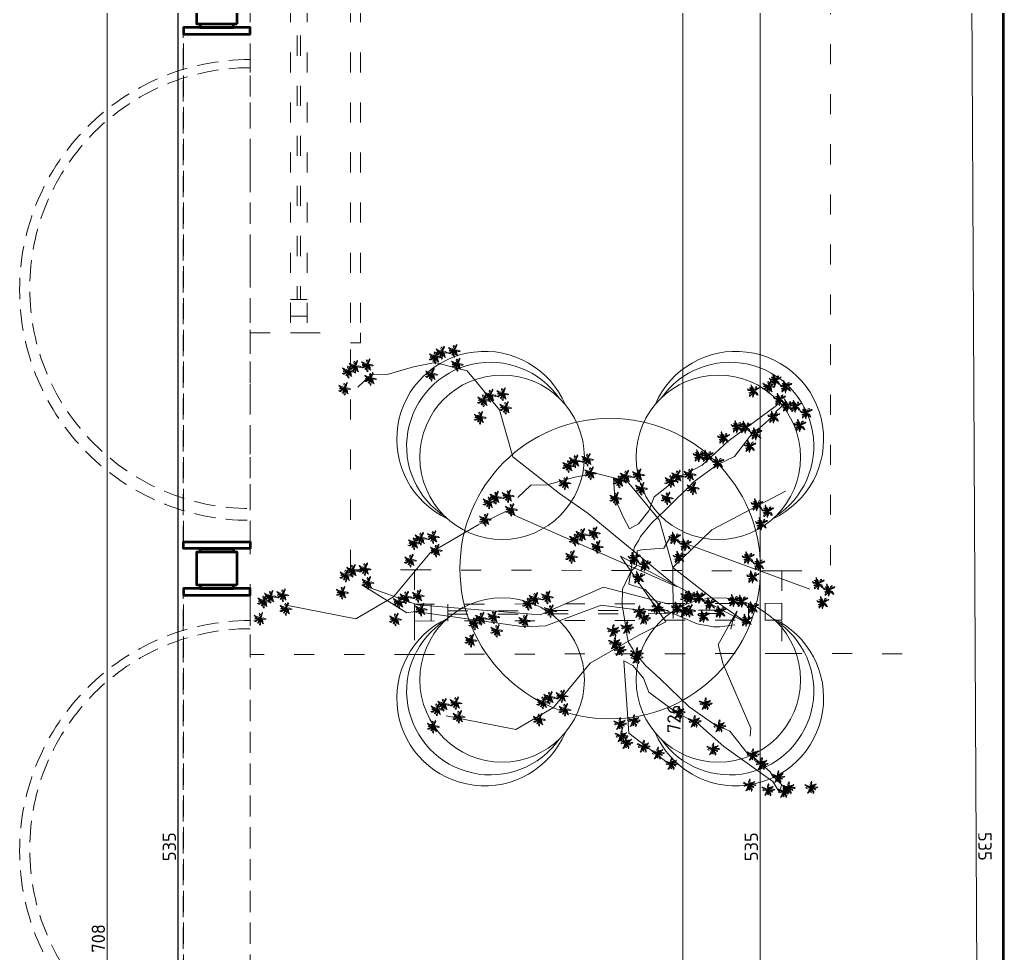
# Model space of a CAD drawing. Header units: inches. Extents: x -10121 to 9010, y 58067 to 62726.
# Drawn here: x -1612.5 to -1318, y 61009.3 to 61288.9 of the extents above; entities that cross this region are included whole.
import ezdxf

# ---------------------------------------------------------------- set-up
doc = ezdxf.new("R2010")
doc.units = ezdxf.units.IN
doc.linetypes.add('ACAD_ISO03W100', pattern=[30, 12, -18])
doc.linetypes.add('HIDDEN', pattern=[9.525, 6.35, -3.175])
for name, color, linetype, lineweight in [('A-DUVAR 0.50', 40, 'Continuous', 50), ('Auto-Olcu', 33, 'Continuous', 15), ('Auto-Silik', 251, 'Continuous', 5), ('Auto-Silik_Cizgiler', 47, 'Continuous', 9), ('Auto-SilikCizgiler', 251, 'Continuous', 9), ('Auto-Tefris', 32, 'Continuous', 9), ('Auto-Yazi', 7, 'Continuous', 20)]:
    doc.layers.add(name, color=color, linetype=linetype, lineweight=lineweight)
doc.styles.add('1-20', font='isocpeur.ttf', dxfattribs={"height": 4})
doc.dimstyles.new('ölçü 1_20', dxfattribs={"dimtxt": 4, "dimasz": 1, "dimexe": 1, "dimexo": 3, "dimtad": 1, "dimdec": 0, "dimtxsty": '1-20', "dimblk": 'ARCHTICK', "dimcen": 1.5, "dimclrd": 256, "dimclre": 256, "dimclrt": 256, "dimadec": 0, "dimazin": 0, "dimtfac": 1, "dimtdec": 0, "dimtmove": 0, "dimatfit": 3, "dimldrblk": 'ARCHTICK', "dimfxl": 1, "dimlwd": -1, "dimlwe": -1, "dimarcsym": 0})

# ---------------------------------------------------------------- blocks, each defined once
blk = doc.blocks.new('_ARCHTICK')
at = {"color": 0, "linetype": 'ByBlock', "const_width": 0.15}
blk.add_lwpolyline([(-0.5, -0.5), (0.5, 0.5)], dxfattribs=at)
blk = doc.blocks.new('*D132')
at = {"layer": 'Auto-Olcu', "ltscale": 5, "transparency": 16777216}
for p, q in [((-1341.48, 61308.94), (-1326.51, 61309.01)), ((-1327.51, 61309.01), (-1324.82, 60773.62)), ((-1341.48, 60773.53), (-1323.82, 60773.62))]:
    blk.add_line(p, q, dxfattribs=at)
at = {"layer": 'DEFPOINTS', "color": 0, "ltscale": 5, "transparency": 16777216}
for p in [(-1344.48, 61308.92), (-1344.48, 60773.52), (-1324.82, 60773.62)]:
    blk.add_point(p, dxfattribs=at)
at = {"layer": 'Auto-Olcu', "ltscale": 5, "transparency": 16777216}
for p, rotation in [((-1327.51, 61309.01), 90.28852393795597), ((-1324.82, 60773.62), 270.288523937956)]:
    blk.add_blockref('_ARCHTICK', p, dxfattribs=dict(at, rotation=rotation))
at = {"layer": 'Auto-Olcu', "ltscale": 5, "transparency": 16777216, "insert": (-1323.54, 61041.33), "char_height": 4, "attachment_point": 5, "rotation": 270.2885, "style": '1-20'}
blk.add_mtext('535', dxfattribs=at)
blk = doc.blocks.new('*D135')
at = {"layer": 'Auto-Olcu', "ltscale": 5, "transparency": 16777216}
for p, q in [((-1376.07, 61308.92), (-1391.85, 61308.92)), ((-1390.85, 61308.92), (-1390.86, 60773.52)), ((-1375.84, 60773.52), (-1391.86, 60773.52))]:
    blk.add_line(p, q, dxfattribs=at)
at = {"layer": 'DEFPOINTS', "color": 0, "ltscale": 5, "transparency": 16777216}
for p in [(-1373.07, 61308.92), (-1390.86, 60773.52), (-1372.84, 60773.52)]:
    blk.add_point(p, dxfattribs=at)
at = {"layer": 'Auto-Olcu', "ltscale": 5, "transparency": 16777216}
for p, rotation in [((-1390.85, 61308.92), 89.99893889275977), ((-1390.86, 60773.52), 269.9989388927598)]:
    blk.add_blockref('_ARCHTICK', p, dxfattribs=dict(at, rotation=rotation))
at = {"layer": 'Auto-Olcu', "ltscale": 5, "transparency": 16777216, "insert": (-1393.48, 61041.22), "char_height": 4, "attachment_point": 5, "rotation": 89.9989, "style": '1-20'}
blk.add_mtext('535', dxfattribs=at)
blk = doc.blocks.new('*D137')
at = {"layer": 'Auto-Olcu', "ltscale": 5, "transparency": 16777216}
for p, q in [((-1375.8, 61442.69), (-1415, 61442.7)), ((-1414.04, 60716.36), (-1414, 61442.7)), ((-1375.84, 60716.36), (-1415.04, 60716.36))]:
    blk.add_line(p, q, dxfattribs=at)
at = {"layer": 'DEFPOINTS', "color": 0, "ltscale": 5, "transparency": 16777216}
for p in [(-1414, 61442.7), (-1372.8, 61442.69), (-1372.84, 60716.36)]:
    blk.add_point(p, dxfattribs=at)
at = {"layer": 'Auto-Olcu', "ltscale": 5, "transparency": 16777216}
for p, rotation in [((-1414, 61442.7), 89.99695626292811), ((-1414.04, 60716.36), 269.9969562629281)]:
    blk.add_blockref('_ARCHTICK', p, dxfattribs=dict(at, rotation=rotation))
at = {"layer": 'Auto-Olcu', "ltscale": 5, "transparency": 16777216, "insert": (-1416.64, 61079.53), "char_height": 4, "attachment_point": 5, "rotation": 89.997, "style": '1-20'}
blk.add_mtext('726', dxfattribs=at)
blk = doc.blocks.new('*D144')
at = {"layer": 'Auto-Olcu', "ltscale": 5, "transparency": 16777216}
for p, q in [((-1546.54, 61367.55), (-1587.34, 61367.55)), ((-1586.34, 61367.55), (-1586.34, 60660.02)), ((-1546.98, 60660.02), (-1587.34, 60660.02))]:
    blk.add_line(p, q, dxfattribs=at)
at = {"layer": 'DEFPOINTS', "color": 0, "ltscale": 5, "transparency": 16777216}
for p in [(-1543.54, 61367.55), (-1586.34, 60660.02), (-1543.98, 60660.02)]:
    blk.add_point(p, dxfattribs=at)
at = {"layer": 'Auto-Olcu', "ltscale": 5, "transparency": 16777216}
for p, rotation in [((-1586.34, 61367.55), 90), ((-1586.34, 60660.02), 270)]:
    blk.add_blockref('_ARCHTICK', p, dxfattribs=dict(at, rotation=rotation))
at = {"layer": 'Auto-Olcu', "ltscale": 5, "transparency": 16777216, "insert": (-1588.96, 61013.78), "char_height": 4, "attachment_point": 5, "rotation": 90, "style": '1-20'}
blk.add_mtext('708', dxfattribs=at)
blk = doc.blocks.new('mghh')
at = {"layer": 'A-DUVAR 0.50'}
for points in [[(-66467.04, 54547.04), (-66467.04, 54567.04), (-66465.04, 54567.04), (-66465.04, 54547.04)], [(-66451.04, 54547.04), (-66451.04, 54567.04), (-66453.04, 54567.04), (-66453.04, 54547.04)], [(-66299.04, 54547.04), (-66299.04, 54567.04), (-66297.04, 54567.04), (-66297.04, 54547.04)], [(-66283.04, 54547.04), (-66283.04, 54567.04), (-66285.04, 54567.04), (-66285.04, 54547.04)], [(-66131.04, 54547.04), (-66131.04, 54567.04), (-66129.04, 54567.04), (-66129.04, 54547.04)], [(-66131.04, 54547.04), (-66131.04, 54567.04), (-66129.04, 54567.04), (-66129.04, 54547.04)], [(-66115.04, 54547.04), (-66115.04, 54567.04), (-66117.04, 54567.04), (-66117.04, 54547.04)], [(-65963.04, 54547.04), (-65963.04, 54567.04), (-65961.04, 54567.04), (-65961.04, 54547.04)], [(-65963.04, 54547.04), (-65963.04, 54567.04), (-65961.04, 54567.04), (-65961.04, 54547.04)], [(-65947.04, 54547.04), (-65947.04, 54567.04), (-65949.04, 54567.04), (-65949.04, 54547.04)], [(-66454.04, 54563.04), (-66454.04, 54551.04), (-66464.04, 54551.04), (-66464.04, 54563.04)], [(-66286.04, 54563.04), (-66286.04, 54551.04), (-66296.04, 54551.04), (-66296.04, 54563.04)], [(-66118.04, 54563.04), (-66118.04, 54551.04), (-66128.04, 54551.04), (-66128.04, 54563.04)], [(-65950.04, 54563.04), (-65950.04, 54551.04), (-65960.04, 54551.04), (-65960.04, 54563.04)], [(-66465.04, 54552.04), (-66465.04, 54562.04), (-66464.04, 54562.04), (-66464.04, 54552.04)], [(-66453.04, 54552.04), (-66453.04, 54562.04), (-66454.04, 54562.04), (-66454.04, 54552.04)], [(-66297.04, 54552.04), (-66297.04, 54562.04), (-66296.04, 54562.04), (-66296.04, 54552.04)], [(-66285.04, 54552.04), (-66285.04, 54562.04), (-66286.04, 54562.04), (-66286.04, 54552.04)], [(-66129.04, 54552.04), (-66129.04, 54562.04), (-66128.04, 54562.04), (-66128.04, 54552.04)], [(-66117.04, 54552.04), (-66117.04, 54562.04), (-66118.04, 54562.04), (-66118.04, 54552.04)], [(-65961.04, 54552.04), (-65961.04, 54562.04), (-65960.04, 54562.04), (-65960.04, 54552.04)], [(-65949.04, 54552.04), (-65949.04, 54562.04), (-65950.04, 54562.04), (-65950.04, 54552.04)]]:
    blk.add_lwpolyline(points, close=True, dxfattribs=at)
at = {"layer": 'Auto-Silik', "linetype": 'HIDDEN'}
for p, q in [((-66299.04, 54567.04), (-66451.04, 54567.04)), ((-66131.04, 54567.04), (-66283.04, 54567.04)), ((-65963.04, 54567.04), (-66115.04, 54567.04)), ((-66299.04, 54547.04), (-66451.04, 54547.04)), ((-66131.04, 54547.04), (-66283.04, 54547.04)), ((-65963.04, 54547.04), (-66115.04, 54547.04))]:
    blk.add_line(p, q, dxfattribs=at)
for centre in [(-66375.04, 54567.04), (-66207.04, 54567.04), (-66039.04, 54567.04)]:
    blk.add_arc(centre, 66, 180, 0, dxfattribs=at)
blk = doc.blocks.new('39')
at = {"layer": 'Auto-SilikCizgiler'}
for p, q in [((-11.7, 0), (-9.1, 0.2)), ((-11.3, 10), (-11.1, 7)), ((-9.8, 7.1), (-11.3, 10)), ((-11.1, 7), (-10.2, 5.2)), ((-10.2, 5.2), (-8.5, 4.4)), ((-5, 4.8), (-9.8, 7.1)), ((-9.1, 0.2), (-5.5, 0)), ((-8.5, 4.4), (-6.7, 3.8)), ((-6.7, 3.8), (-5.6, 2.1)), ((0, 0), (-6.7, -1.9)), ((-6.4, 9.9), (-5.1, 8.9)), ((-4, 9.5), (-6.4, 9.9)), ((-5.6, 2.1), (-4.3, 0.3)), ((-5.5, 0), (0, 0)), ((0, 0), (-5.4, -0.8)), ((-5.1, 8.9), (-3.6, 6.7)), ((-2.8, 0.7), (-5, 4.8)), ((-4.3, 0.3), (0, 0)), ((-2.5, 7.9), (-4, 9.5)), ((-3.6, 6.7), (-3, 4)), ((-3, 4), (0, 0)), ((0, 0), (-2.8, 0.7)), ((-2.7, -1.4), (0, 0)), ((-1.9, 4), (-2.5, 7.9)), ((0, 0), (-1.9, 4)), ((-0.7, 13.4), (-1.5, 9.9)), ((-1.5, 9.9), (-0.5, 5.2)), ((0.5, 15.3), (-0.7, 13.4)), ((0, 0), (-0.7, -1.6)), ((-0.5, 5.2), (0.2, 1.8)), ((-0.4, -2.9), (0, 0)), ((6.7, 1.9), (0, 0)), ((0, 0), (3.8, 1.9)), ((0, 0), (1.7, 1.9)), ((0.2, 1.8), (0, 0)), ((0, 0), (5.7, 0.4)), ((5.9, -0.5), (0, 0)), ((0, 0), (1, -3.3)), ((0.3, 10.5), (0.5, 12.5)), ((0.8, 8.9), (0.3, 10.5)), ((0.5, 12.5), (0.5, 15.3)), ((1.7, 5.7), (0.8, 8.9)), ((1.7, 1.9), (1.7, 5.7)), ((3.8, 1.9), (5.7, 4.8)), ((5.7, 4.8), (7.6, 6.7)), ((5.7, 0.4), (9.6, 1.7)), ((9.3, 0.2), (5.9, -0.5)), ((9.5, 3.8), (6.7, 1.9)), ((7.6, 6.7), (10.5, 6.7)), ((13.1, 0.2), (9.3, 0.2)), ((10.5, 6.7), (9.5, 5.7)), ((9.5, 5.7), (9.5, 3.8)), ((9.6, 1.7), (13.7, 2.2)), ((15.2, 1.7), (13.1, 0.2)), ((13.7, 2.2), (15.2, 1.7)), ((-12.4, -5.7), (-13.3, -8.1)), ((-13.3, -8.1), (-12.5, -7.8)), ((-12.5, -7.8), (-10.7, -6.9)), ((-10.5, -3.8), (-12.4, -5.7)), ((-9.6, -1.2), (-11.7, 0)), ((-10.7, -6.9), (-7.4, -5.6)), ((-9.5, -2.9), (-10.5, -3.8)), ((-5.4, -0.8), (-9.6, -1.2)), ((-6.7, -1.9), (-9.5, -2.9)), ((-7.4, -5.6), (-6, -4.4)), ((-6.6, -13), (-6.5, -10.2)), ((-6, -11.7), (-6.6, -13)), ((-6.5, -10.2), (-5.3, -8)), ((-6, -4.4), (-2.7, -1.4)), ((-5.3, -4.5), (-6, -6.3)), ((-6, -6.3), (-4.8, -5.9)), ((-4.8, -10.2), (-6, -11.7)), ((-2.1, -2.7), (-5.3, -4.5)), ((-5.3, -8), (-2.6, -6.3)), ((-4.8, -5.9), (-2.4, -5.3)), ((-1.9, -8), (-4.8, -10.2)), ((-2.6, -6.3), (-0.9, -5.1)), ((-2.4, -5.3), (-1.4, -4.2)), ((-0.7, -1.6), (-2.1, -2.7)), ((0.5, -5.5), (-1.9, -8)), ((-1.4, -4.2), (-0.4, -2.9)), ((-0.9, -5.1), (0.5, -3)), ((0.3, -0.7), (2.9, -2.9)), ((0.5, -3), (0.3, -0.7)), ((1, -3.3), (0.5, -5.5)), ((1.9, -5.7), (1, -3.8)), ((2.9, -8.6), (1.9, -5.7)), ((2.9, -2.9), (4.8, -5.7)), ((3.8, -11.4), (2.9, -8.6)), ((5.7, -13.3), (3.8, -11.4)), ((4.8, -5.7), (5.7, -9.5)), ((5.7, -9.5), (5.7, -13.3))]:
    blk.add_line(p, q, dxfattribs=at)
blk = doc.blocks.new('KJKJK')
at = {"layer": 'Auto-Silik_Cizgiler', "elevation": -25.28}
for points in [[(45042.69, -37852.14), (45047.85, -37872.77), (45058.57, -37880.15), (45075.2, -37884.49), (45088.82, -37894.02), (45096.02, -37899.8), (45097.25, -37955.65), (45105.88, -37922.38), (45107.68, -37912.04), (45111.68, -37894.76), (45122.76, -37885.22), (45129.27, -37871.47), (45127.41, -37861.76), (45123.5, -37856.46), (45118.13, -37850.22), (45115.96, -37845.86), (45110.96, -37843.88)], [(45091.54, -37955.83), (45087.85, -37935.85), (45072.29, -37922.22), (45059.45, -37887.73), (45057.82, -37870.07), (45055.94, -37885.84), (45057.33, -37887.9), (45067.03, -37919.38), (45070.01, -37925.2), (45082.63, -37937.53), (45085.96, -37947.89), (45089.48, -37954.87), (45089.76, -37965.9), (45090.99, -37970.77), (45091.79, -37972.51), (45094.29, -37976.32)], [(45033.01, -37909.57), (45038.16, -37930.2), (45048.89, -37937.59), (45065.51, -37941.92), (45079.13, -37951.45), (45086.33, -37957.23), (45098.34, -37936.56), (45096.2, -37979.82), (45097.99, -37969.47), (45101.99, -37952.19), (45113.08, -37942.65), (45119.58, -37928.9), (45117.72, -37919.2), (45113.81, -37913.89), (45108.44, -37907.66), (45106.28, -37903.3), (45101.27, -37901.32)], [(45047.87, -37977.48), (45051.43, -37961.33), (45070.46, -37950.72), (45070.29, -37953.8), (45068.17, -37958.26), (45065.13, -37961.5), (45063.78, -37967.72), (45063.01, -37972.1), (45062.86, -37978.62), (45059.86, -37988.73), (45056.61, -38006.44), (45054.57, -38009.45), (45056.77, -38009.32), (45057.66, -38007.1), (45058.09, -38005.63), (45058.88, -38004.51), (45060.43, -37999), (45060.64, -37996.64), (45064.76, -37988.45), (45064.78, -37982.67), (45066.18, -37974.28), (45070.12, -37962.85), (45071.84, -37957.33), (45073.96, -37952.7), (45074.75, -37951.75), (45076, -37949.69), (45077.46, -37948.52), (45079.91, -37946.94), (45085.29, -37943.21), (45089.76, -37941.33), (45095.53, -37941.38), (45097.77, -37942.15), (45101.9, -37940.4), (45102.8, -37941.43), (45106.02, -37947.3), (45109.6, -37947.64), (45113.43, -37992.15)], [(45092.59, -37975.74), (45095.29, -37975.1), (45096.98, -37975.31), (45098.28, -37975.17), (45093.95, -37974.77), (45089.26, -37974.49), (45086.86, -37974.3), (45082.07, -37978.1), (45068.23, -37993.7), (45066.03, -37994.57)]]:
    blk.add_lwpolyline(points, dxfattribs=at)
at = {"layer": 'Auto-Silik_Cizgiler'}
blk.add_lwpolyline([(45118.78, -37924.73), (45113.4, -37927.68), (45109.45, -37932.32), (45107, -37935.57), (45109.5, -37937.38), (45114.3, -37938.52), (45118.73, -37938.2), (45124.42, -37941.06), (45128.31, -37943.21), (45133.47, -37947.19), (45143.22, -37951.21), (45159.04, -37959.82), (45162.66, -37960.12), (45161.18, -37961.75), (45158.9, -37961.05), (45157.48, -37960.46), (45156.11, -37960.36), (45150.85, -37958.11), (45148.88, -37956.79), (45139.93, -37954.85), (45135.42, -37951.23), (45128.01, -37947.04), (45116.65, -37942.93), (45111.27, -37940.8), (45106.33, -37939.53), (45105.1, -37939.55), (45102.72, -37939.23), (45100.89, -37939.63), (45098.12, -37940.54), (45091.83, -37942.38), (45092.48, -37947.54), (45090.44, -37952.46), (45088.69, -37955.88), (45089.84, -37957.85), (45088.11, -37958.74), (45101.99, -37952.19), (45117.11, -37957.98), (45136.97, -37973.05)], dxfattribs=at)
at = {"layer": 'Auto-Silik_Cizgiler', "xscale": 0.1296, "yscale": 0.1296, "zscale": 0.1296}
for p, rotation in [((45108.9, -37840.52, -25.28), 356.7422745732944), ((45114.04, -37839.33, -25.28), 356.7422745732944), ((45116.18, -37840.52, -25.28), 356.7422745732944), ((45040.91, -37845.53), 356.7422745732944), ((45114.85, -37846.25, -25.28), 356.7422745732944), ((45118.16, -37843.68, -25.28), 356.7422745732944), ((45035.77, -37846.73), 356.7422745732944), ((45043.05, -37846.73), 356.7422745732944), ((45045.04, -37849.89), 356.7422745732944), ((45041.73, -37852.46), 356.7422745732944), ((45128.92, -37861.07, -25.28), 356.7422745732944), ((45123.78, -37862.27, -25.28), 356.7422745732944), ((45131.06, -37862.27, -25.28), 356.7422745732944), ((45053.26, -37865.72, -25.28), 356.7422745732944), ((45058.4, -37864.53, -25.28), 356.7422745732944), ((45060.54, -37865.72, -25.28), 356.7422745732944), ((45133.05, -37865.43, -25.28), 356.7422745732944), ((45062.53, -37868.88, -25.28), 356.7422745732944), ((45129.73, -37868, -25.28), 356.7422745732944), ((45059.21, -37871.45, -25.28), 356.7422745732944), ((45070.64, -37880.14, -25.28), 356.7422745732944), ((45075.78, -37878.94, -25.28), 356.7422745732944), ((45077.92, -37880.14, -25.28), 356.7422745732944), ((45118.2, -37880.87, -25.28), 356.7422745732944), ((45123.34, -37879.67, -25.28), 356.7422745732944), ((45125.48, -37880.87, -25.28), 356.7422745732944), ((45052.76, -37883.55, -25.28), 356.7422745732944), ((45057.91, -37882.35, -25.28), 356.7422745732944), ((45060.05, -37883.55, -25.28), 356.7422745732944), ((45079.9, -37883.3, -25.28), 356.7422745732944), ((45127.47, -37884.03, -25.28), 356.7422745732944), ((45062.03, -37886.71, -25.28), 356.7422745732944), ((45076.59, -37885.87, -25.28), 356.7422745732944), ((45124.15, -37886.6, -25.28), 356.7422745732944), ((45058.72, -37889.27, -25.28), 356.7422745732944), ((45091.23, -37895.27, -25.28), 356.7422745732944), ((45096.37, -37894.07, -25.28), 356.7422745732944), ((45098.51, -37895.27, -25.28), 356.7422745732944), ((45100.5, -37898.42, -25.28), 356.7422745732944), ((45097.19, -37900.99, -25.28), 356.7422745732944), ((45028.44, -37907.37, -25.28), 356.7422745732944), ((45033.58, -37906.17, -25.28), 356.7422745732944), ((45035.72, -37907.37, -25.28), 356.7422745732944), ((45056.58, -37906.7, -25.28), 356.7422745732944), ((45061.72, -37905.51, -25.28), 356.7422745732944), ((45063.86, -37906.7, -25.28), 356.7422745732944), ((45037.71, -37910.52, -25.28), 356.7422745732944), ((45065.85, -37909.86, -25.28), 356.7422745732944), ((45116.34, -37911, -25.28), 356.7422745732944), ((45034.39, -37913.09, -25.28), 356.7422745732944), ((45062.53, -37912.43, -25.28), 356.7422745732944), ((45111.2, -37912.2, -25.28), 356.7422745732944), ((45118.48, -37912.2, -25.28), 356.7422745732944), ((45120.47, -37915.35, -25.28), 356.7422745732944), ((45068.74, -37918.76, -25.28), 356.7422745732944), ((45073.88, -37917.56, -25.28), 356.7422745732944), ((45076.02, -37918.76, -25.28), 356.7422745732944), ((45117.15, -37917.92, -25.28), 356.7422745732944), ((45078.01, -37921.92, -25.28), 356.7422745732944), ((45097.21, -37922.17, -25.28), 356.7422745732944), ((45074.69, -37924.49, -25.28), 356.7422745732944), ((45092.07, -37923.37, -25.28), 356.7422745732944), ((45099.35, -37923.37, -25.28), 356.7422745732944), ((45101.34, -37926.53, -25.28), 356.7422745732944), ((45113.45, -37927.93, -25.28), 356.7422745732944), ((45118.59, -37926.73, -25.28), 356.7422745732944), ((45120.73, -37927.93, -25.28), 356.7422745732944), ((45098.02, -37929.1, -25.28), 356.7422745732944), ((45122.72, -37931.09, -25.28), 356.7422745732944), ((45048.91, -37934.03), 356.7422745732944), ((45119.4, -37933.65, -25.28), 356.7422745732944), ((45043.77, -37935.23), 356.7422745732944), ((45051.05, -37935.23), 356.7422745732944), ((45053.04, -37938.39), 356.7422745732944), ((45099.56, -37940.66, -25.28), 317.8832189276011), ((45125.21, -37940.66, -25.28), 356.7422745732944), ((45049.73, -37940.96), 356.7422745732944), ((45120.07, -37941.86, -25.28), 356.7422745732944), ((45127.35, -37941.86, -25.28), 356.7422745732944), ((45074.07, -37946.04, -25.28), 86.66096350184166), ((45077.23, -37944.05, -25.28), 86.66096350184166), ((45094.93, -37944.29, -25.28), 317.8832189276011), ((45099.13, -37944.37, -25.28), 317.8832189276011), ((45129.34, -37945.02, -25.28), 356.7422745732944), ((45135.64, -37945.18), 317.8832189276011), ((45072.87, -37948.17, -25.28), 86.66096350184166), ((45079.79, -37947.37, -25.28), 86.66096350184166), ((45085.69, -37948.64, -25.28), 86.66096350184166), ((45110.18, -37949.04, -25.28), 317.8832189276011), ((45126.02, -37947.59, -25.28), 356.7422745732944), ((45136.56, -37947.45), 317.8832189276011), ((45143.58, -37949.57), 317.8832189276011), ((45084.49, -37950.78, -25.28), 86.66096350184166), ((45088.96, -37953, -25.28), 57.80661504840518), ((45105.55, -37952.67, -25.28), 317.8832189276011), ((45109.75, -37952.75, -25.28), 317.8832189276011), ((45136.12, -37951.16), 317.8832189276011), ((45148.33, -37951.86), 317.8832189276011), ((45160.1, -37951.7), 317.8832189276011), ((45072.88, -37953.72, -25.28), 86.66096350184166), ((45074.06, -37953.32, -25.28), 86.66096350184166), ((45149.25, -37954.14), 317.8832189276011), ((45163.21, -37955.25, -25.28), 356.7422745732944), ((45052.85, -37957.66, -25.28), 86.66096350184166), ((45091.61, -37958.62, -25.28), 317.8832189276011), ((45144.62, -37957.77), 317.8832189276011), ((45148.81, -37957.85), 317.8832189276011), ((45165.77, -37956.27), 317.8832189276011), ((45049.69, -37959.65, -25.28), 86.66096350184166), ((45055.42, -37960.98, -25.28), 86.66096350184166), ((45091.59, -37960.5, -25.28), 96.66567069409844), ((45095.73, -37959.61, -25.28), 356.7422745732944), ((45096.36, -37960.92, -25.28), 317.8832189276011), ((45155.62, -37960.52, 25.28), 317.8832189276011), ((45161.14, -37959.89), 317.8832189276011), ((45165.34, -37959.97), 317.8832189276011), ((45048.49, -37961.78, -25.28), 86.66096350184166), ((45092.41, -37962.17, -25.28), 356.7422745732944), ((45097.28, -37963.19, -25.28), 317.8832189276011), ((45160.37, -37962.81, 25.28), 317.8832189276011), ((45049.68, -37966.93, -25.28), 86.66096350184166), ((45092.65, -37966.82, -25.28), 317.8832189276011), ((45096.85, -37966.9, -25.28), 317.8832189276011), ((45129.72, -37967.11), 317.8832189276011), ((45161.29, -37965.09, 25.28), 317.8832189276011), ((45095.95, -37970.71, -25.28), 317.8832189276011), ((45156.66, -37968.72, 25.28), 317.8832189276011), ((45160.86, -37968.8, 25.28), 317.8832189276011), ((45049.67, -37971.62, -25.28), 86.66096350184166), ((45063.41, -37972.13, -25.28), 86.66096350184166), ((45100.7, -37973, -25.28), 317.8832189276011), ((45114.19, -37971.5, -25.28), 317.8832189276011), ((45125.09, -37970.74), 317.8832189276011), ((45129.28, -37970.82), 317.8832189276011), ((45101.62, -37975.27, -25.28), 317.8832189276011), ((45109.56, -37975.12, -25.28), 317.8832189276011), ((45113.75, -37975.2, -25.28), 317.8832189276011), ((45048.53, -37976.67, -25.28), 86.66096350184166), ((45062.95, -37977.57, -25.28), 86.66096350184166), ((45069.13, -37978.3, -25.28), 86.66096350184166), ((45096.99, -37978.9, -25.28), 317.8832189276011), ((45101.18, -37978.98, -25.28), 317.8832189276011), ((45064.8, -37984.88, -25.28), 86.66096350184166), ((45057.78, -37986.12, -25.28), 86.66096350184166), ((45116.1, -37993.75, -25.28), 317.8832189276011), ((45061.31, -37997.56, -25.28), 86.66096350184166), ((45111.47, -37997.38, -25.28), 317.8832189276011), ((45115.67, -37997.46, -25.28), 317.8832189276011), ((45052.58, -38000.54), 86.66096350184166), ((45059.95, -38001.16, -25.28), 86.66096350184166), ((45053.73, -38006.21, -25.28), 86.66096350184166), ((45058.5, -38007.28, -25.28), 86.66096350184166), ((45055.21, -38010.75, -25.28), 86.66096350184166), ((45056.79, -38011.54, -25.28), 86.66096350184166), ((45059.79, -38017.56), 86.66096350184166)]:
    blk.add_blockref('39', p, dxfattribs=dict(at, rotation=rotation))

msp = doc.modelspace()

# ---------------------------------------------------------------- linework, layer by layer
at = {"layer": 'A-DUVAR 0.50'}
msp.add_line((-1318.03, 62198.05), (-1318.03, 60399.84), dxfattribs=at)
at = {"layer": 'Auto-Silik', "linetype": 'HIDDEN'}
for p, q in [((-1563.52, 61131.02), (-1563.52, 61286.02)), ((-1563.52, 60963.02), (-1563.52, 61118.02))]:
    msp.add_line(p, q, dxfattribs=at)
for centre in [(-1543.52, 61207.96), (-1543.52, 61039.96)]:
    msp.add_arc(centre, 69, 90, 270, dxfattribs=at)
at = {"layer": 'Auto-SilikCizgiler', "color": 1, "linetype": 'ACAD_ISO03W100', "ltscale": 0.5, "true_color": 0xe60000}
for p, q in [((-1369.78, 61446.58), (-1369.78, 61123.79)), ((-1543.52, 61309.12), (-1543.52, 61195.12)), ((-1531.4, 61309.12), (-1531.4, 61195.12)), ((-1526.4, 61309.12), (-1526.4, 61195.12)), ((-1513.52, 61309.12), (-1513.52, 61195.12)), ((-1510.52, 61309.12), (-1510.52, 61195.12)), ((-1529.4, 61299.12), (-1529.4, 61205.12)), ((-1528.4, 61299.12), (-1528.4, 61205.12)), ((-1543.52, 61195.12), (-1513.52, 61195.12)), ((-1513.52, 61124.17), (-1494.32, 61124.12)), ((-1384.32, 61123.82), (-1494.32, 61124.12)), ((-1384.32, 61123.82), (-1369.78, 61123.79)), ((-1494.32, 61113.82), (-1384.32, 61114.12)), ((-1484.32, 61111.85), (-1394.32, 61112.09)), ((-1494.32, 61108.82), (-1384.32, 61109.12)), ((-1484.32, 61110.85), (-1394.32, 61111.09)), ((-1494.32, 61098.82), (-1384.32, 61099.12))]:
    msp.add_line(p, q, dxfattribs=at)
for points in [[(-1526.4, 61205.12), (-1531.4, 61205.12)], [(-1526.4, 61200.12), (-1531.4, 61200.12)], [(-1543.52, 61098.82), (-1543.52, 61195.12)], [(-1526.4, 61195.12), (-1531.4, 61195.12)], [(-1513.52, 61124.17), (-1513.52, 61195.12)], [(-1510.52, 61195.12), (-1510.52, 61192.12), (-1513.52, 61192.12)], [(-1494.32, 61124.12), (-1494.32, 61098.82), (-1543.52, 61098.82)], [(-1384.32, 61123.82), (-1384.32, 61099.12), (-1346.51, 61099.02)], [(-1494.32, 61108.82), (-1494.32, 61113.82)], [(-1489.32, 61108.82), (-1489.32, 61113.82)], [(-1484.32, 61108.82), (-1484.32, 61113.82)], [(-1394.32, 61109.12), (-1394.32, 61114.12)], [(-1389.32, 61109.12), (-1389.32, 61114.12)], [(-1384.32, 61109.12), (-1384.32, 61114.12)]]:
    msp.add_lwpolyline(points, dxfattribs=at)
at = {"layer": 'Auto-Tefris', "ltscale": 2}
for centre, radius in [((-1468.08, 61157.86), 24.62), ((-1403.36, 61157.86), 24.62), ((-1435.72, 61124.52), 45), ((-1468.08, 61091.17), 24.62), ((-1403.36, 61091.17), 24.62)]:
    msp.add_circle(centre, radius, dxfattribs=at)
for centre, radius, start, end in [((-1473.33, 61163.29), 26.29, 23.0773, 245.034), ((-1398.11, 61163.29), 26.29, 294.966, 156.9227), ((-1471.57, 61161.2, 20.94), 25.1, 34.9186, 237.5523), ((-1399.87, 61161.2, 20.94), 25.1, 302.4477, 145.0814), ((-1473.33, 61085.75), 26.29, 114.966, 336.9227), ((-1471.57, 61087.84, 20.94), 25.1, 122.4477, 325.0814), ((-1398.11, 61085.75), 26.29, 203.0773, 65.034), ((-1399.87, 61087.84, 20.94), 25.1, 214.9186, 57.5523)]:
    msp.add_arc(centre, radius, start, end, dxfattribs=at)

# ---------------------------------------------------------------- block references
at = {"layer": 'A-DUVAR 0.50', "rotation": 270}
msp.add_blockref('mghh', (-56110.55, -5166.52), dxfattribs=at)
at = {"layer": 'Auto-Yazi', "rotation": 64.94646290454982}
msp.add_blockref('KJKJK', (-54897.45, 36337.85, 25.28), dxfattribs=at)

# ---------------------------------------------------------------- dimensions: what is measured, and where the dimension line sits
at = {"layer": 'Auto-Olcu', "ltscale": 5}
dim = msp.add_aligned_dim(p1=(-1372.84, 60716.36), p2=(-1372.8, 61442.69), distance=41.2, dimstyle='ölçü 1_20', dxfattribs=at)
dim.commit()
dim.dimension.update_dxf_attribs({"geometry": '*D137', "text_midpoint": (-1416.64, 61079.53)})
for base, p1, p2, angle, picture, middle in [((-1586.34, 60660.02), (-1543.54, 61367.55), (-1543.98, 60660.02), 90, '*D144', (-1588.96, 61013.78)), ((-1390.86, 60773.52), (-1373.07, 61308.92), (-1372.84, 60773.52), 89.9989, '*D135', (-1393.48, 61041.22)), ((-1324.82, 60773.62), (-1344.48, 61308.92), (-1344.48, 60773.52), 90.2885, '*D132', (-1323.54, 61041.33))]:
    dim = msp.add_linear_dim(base=base, p1=p1, p2=p2, angle=angle, dimstyle='ölçü 1_20', dxfattribs=at)
    dim.commit()
    dim.dimension.update_dxf_attribs({"geometry": picture, "text_midpoint": middle})
msp.add_linear_dim(base=(-1565.1, 61308.92), p1=(-1543.6, 60773.52), p2=(-1543.6, 61308.92), angle=90, dimstyle='ölçü 1_20', dxfattribs=at).render()

doc.saveas('drawing.dxf')
